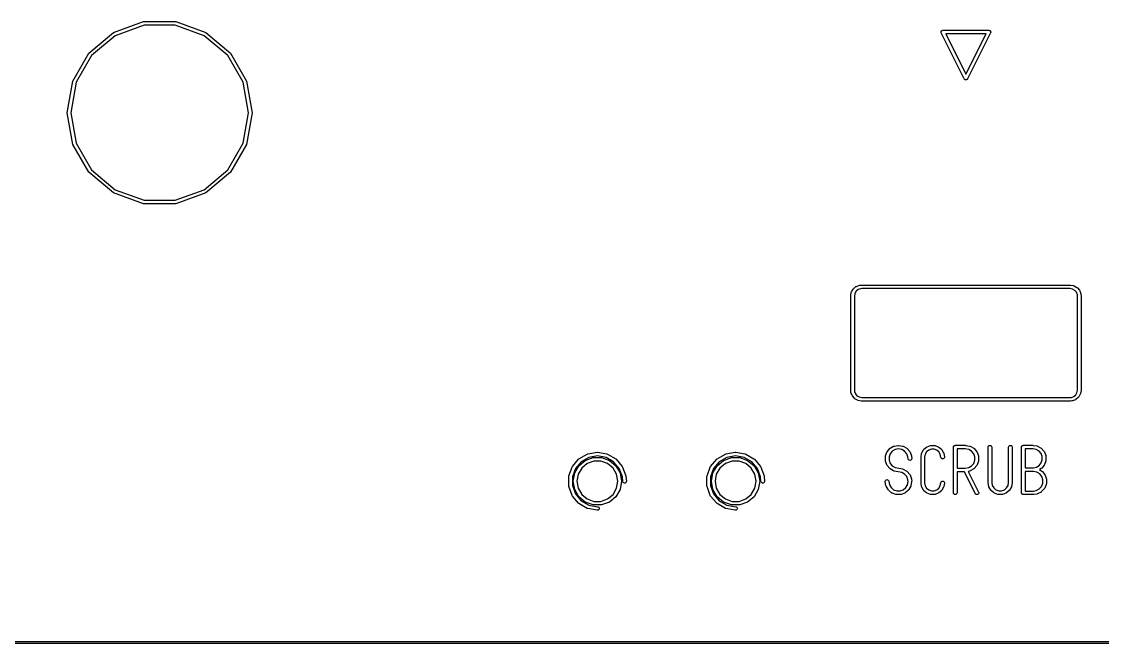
# Model space of a CAD drawing. Extents: x 10 to 493, y -203 to -71.
# Drawn here: x 269.2 to 328.8, y -203.2 to -169 of the extents above; entities that cross this region are included whole.
import ezdxf

# ---------------------------------------------------------------- set-up
doc = ezdxf.new("R2010")
doc.units = 0
doc.header["$MEASUREMENT"] = 0
doc.layers.add('BLACK', color=7, linetype='CONTINUOUS')

msp = doc.modelspace()

# ---------------------------------------------------------------- linework, layer by layer
at = {"layer": 'Black'}
for p, q in [((274.31, -169.573), (275.974, -168.967)), ((276.009, -169.164), (274.41, -169.746)), ((275.974, -168.967), (277.746, -168.967)), ((277.711, -169.164), (276.009, -169.164)), ((279.31, -169.746), (277.711, -169.164)), ((277.746, -168.967), (279.41, -169.573)), ((272.953, -170.712), (274.31, -169.573)), ((274.41, -169.746), (273.106, -170.84)), ((280.614, -170.84), (279.31, -169.746)), ((279.41, -169.573), (280.767, -170.712)), ((319.941, -169.556), (319.942, -169.542)), ((319.942, -169.559), (319.941, -169.556)), ((319.942, -169.528), (319.943, -169.525)), ((319.942, -169.542), (319.942, -169.528)), ((319.942, -169.562), (319.942, -169.559)), ((319.946, -169.576), (319.942, -169.562)), ((319.943, -169.522), (319.948, -169.509)), ((319.943, -169.525), (319.943, -169.522)), ((319.951, -169.59), (319.946, -169.576)), ((319.948, -169.509), (319.953, -169.495)), ((321.221, -172.13), (319.951, -169.59)), ((319.953, -169.495), (319.955, -169.493)), ((319.955, -169.493), (319.957, -169.49)), ((319.957, -169.49), (319.966, -169.479)), ((319.966, -169.479), (319.976, -169.468)), ((319.976, -169.468), (319.978, -169.467)), ((319.978, -169.467), (319.98, -169.465)), ((319.98, -169.465), (319.993, -169.458)), ((319.993, -169.458), (320.006, -169.451)), ((320.006, -169.451), (320.009, -169.451)), ((320.009, -169.451), (320.011, -169.449)), ((320.011, -169.449), (320.026, -169.448)), ((320.026, -169.448), (320.04, -169.445)), ((320.04, -169.445), (322.58, -169.445)), ((320.202, -169.645), (321.31, -171.861)), ((322.418, -169.645), (320.202, -169.645)), ((321.31, -171.861), (322.418, -169.645)), ((322.669, -169.59), (321.399, -172.13)), ((322.58, -169.445), (322.594, -169.448)), ((322.594, -169.448), (322.609, -169.449)), ((322.609, -169.449), (322.611, -169.451)), ((322.611, -169.451), (322.614, -169.451)), ((322.614, -169.451), (322.627, -169.458)), ((322.627, -169.458), (322.64, -169.465)), ((322.64, -169.465), (322.642, -169.467)), ((322.642, -169.467), (322.644, -169.468)), ((322.644, -169.468), (322.654, -169.479)), ((322.654, -169.479), (322.663, -169.49)), ((322.663, -169.49), (322.665, -169.493)), ((322.665, -169.493), (322.667, -169.495)), ((322.667, -169.495), (322.672, -169.509)), ((322.674, -169.576), (322.669, -169.59)), ((322.672, -169.509), (322.677, -169.522)), ((322.678, -169.562), (322.674, -169.576)), ((322.677, -169.522), (322.677, -169.525)), ((322.677, -169.525), (322.678, -169.528)), ((322.678, -169.528), (322.678, -169.542)), ((322.678, -169.542), (322.679, -169.556)), ((322.679, -169.556), (322.678, -169.559)), ((322.678, -169.559), (322.678, -169.562)), ((272.068, -172.246), (272.953, -170.712)), ((273.106, -170.84), (272.256, -172.314)), ((281.464, -172.314), (280.614, -170.84)), ((280.767, -170.712), (281.652, -172.246)), ((321.224, -172.135), (321.221, -172.13)), ((321.227, -172.14), (321.224, -172.135)), ((321.234, -172.148), (321.227, -172.14)), ((321.241, -172.158), (321.234, -172.148)), ((321.246, -172.161), (321.241, -172.158)), ((321.25, -172.165), (321.246, -172.161)), ((321.261, -172.17), (321.25, -172.165)), ((321.27, -172.177), (321.261, -172.17)), ((321.276, -172.178), (321.27, -172.177)), ((321.281, -172.181), (321.276, -172.178)), ((321.293, -172.182), (321.281, -172.181)), ((321.304, -172.185), (321.293, -172.182)), ((321.31, -172.184), (321.304, -172.185)), ((321.316, -172.185), (321.31, -172.184)), ((321.327, -172.182), (321.316, -172.185)), ((321.339, -172.181), (321.327, -172.182)), ((321.344, -172.178), (321.339, -172.181)), ((321.35, -172.177), (321.344, -172.178)), ((321.359, -172.17), (321.35, -172.177)), ((321.37, -172.165), (321.359, -172.17)), ((321.374, -172.161), (321.37, -172.165)), ((321.379, -172.158), (321.374, -172.161)), ((321.386, -172.148), (321.379, -172.158)), ((321.393, -172.14), (321.386, -172.148)), ((321.396, -172.135), (321.393, -172.14)), ((321.399, -172.13), (321.396, -172.135)), ((271.76, -173.99), (272.068, -172.246)), ((272.256, -172.314), (271.96, -173.99)), ((281.76, -173.99), (281.464, -172.314)), ((281.652, -172.246), (281.96, -173.99)), ((272.068, -175.734), (271.76, -173.99)), ((271.96, -173.99), (272.256, -175.666)), ((281.464, -175.666), (281.76, -173.99)), ((281.96, -173.99), (281.652, -175.734)), ((272.953, -177.268), (272.068, -175.734)), ((272.256, -175.666), (273.106, -177.14)), ((280.614, -177.14), (281.464, -175.666)), ((281.652, -175.734), (280.767, -177.268)), ((274.31, -178.407), (272.953, -177.268)), ((273.106, -177.14), (274.41, -178.234)), ((279.31, -178.234), (280.614, -177.14)), ((280.767, -177.268), (279.41, -178.407)), ((275.974, -179.013), (274.31, -178.407)), ((274.41, -178.234), (276.009, -178.816)), ((277.711, -178.816), (279.31, -178.234)), ((279.41, -178.407), (277.746, -179.013)), ((277.746, -179.013), (275.974, -179.013)), ((276.009, -178.816), (277.711, -178.816)), ((315.276, -183.563), (315.439, -183.504)), ((315.439, -183.504), (315.452, -183.501)), ((315.452, -183.501), (315.464, -183.498)), ((315.464, -183.498), (315.551, -183.49)), ((315.551, -183.49), (315.556, -183.491)), ((315.556, -183.491), (315.56, -183.49)), ((315.56, -183.49), (327.06, -183.49)), ((327.06, -183.49), (327.069, -183.492)), ((327.069, -183.492), (327.077, -183.492)), ((327.077, -183.492), (327.248, -183.522)), ((327.248, -183.522), (327.281, -183.534)), ((314.96, -184.09), (314.962, -184.081)), ((314.96, -189.29), (314.96, -184.09)), ((314.962, -184.073), (314.992, -183.902)), ((314.962, -184.081), (314.962, -184.073)), ((314.992, -183.902), (315.004, -183.869)), ((315.004, -183.869), (315.09, -183.719)), ((315.09, -183.719), (315.113, -183.692)), ((315.113, -183.692), (315.246, -183.58)), ((315.186, -183.954), (315.16, -184.099)), ((315.16, -184.099), (315.16, -189.286)), ((315.255, -183.834), (315.186, -183.954)), ((315.246, -183.58), (315.276, -183.563)), ((315.361, -183.745), (315.255, -183.834)), ((315.495, -183.696), (315.361, -183.745)), ((315.564, -183.69), (315.495, -183.696)), ((327.051, -183.69), (315.564, -183.69)), ((327.196, -183.716), (327.051, -183.69)), ((327.316, -183.785), (327.196, -183.716)), ((327.281, -183.534), (327.431, -183.62)), ((327.405, -183.891), (327.316, -183.785)), ((327.454, -184.025), (327.405, -183.891)), ((327.431, -183.62), (327.458, -183.643)), ((327.46, -184.094), (327.454, -184.025)), ((327.458, -183.643), (327.57, -183.776)), ((327.46, -189.281), (327.46, -184.094)), ((327.57, -183.776), (327.587, -183.806)), ((327.587, -183.806), (327.646, -183.969)), ((327.646, -183.969), (327.649, -183.982)), ((327.649, -183.982), (327.652, -183.994)), ((327.652, -183.994), (327.66, -184.081)), ((327.66, -184.081), (327.659, -184.086)), ((327.659, -184.086), (327.66, -184.09)), ((327.66, -184.09), (327.66, -189.29)), ((314.961, -189.294), (314.96, -189.29)), ((314.96, -189.299), (314.961, -189.294)), ((314.968, -189.386), (314.96, -189.299)), ((314.971, -189.398), (314.968, -189.386)), ((314.974, -189.411), (314.971, -189.398)), ((315.033, -189.574), (314.974, -189.411)), ((315.16, -189.286), (315.166, -189.355)), ((315.166, -189.355), (315.215, -189.489)), ((315.215, -189.489), (315.304, -189.595)), ((327.365, -189.546), (327.434, -189.426)), ((327.434, -189.426), (327.46, -189.281)), ((327.628, -189.478), (327.618, -189.506)), ((327.658, -189.307), (327.628, -189.478)), ((327.66, -189.29), (327.658, -189.299)), ((327.658, -189.299), (327.658, -189.307)), ((315.05, -189.604), (315.033, -189.574)), ((315.162, -189.737), (315.05, -189.604)), ((315.189, -189.76), (315.162, -189.737)), ((315.339, -189.846), (315.189, -189.76)), ((315.304, -189.595), (315.424, -189.664)), ((315.372, -189.858), (315.339, -189.846)), ((315.543, -189.888), (315.372, -189.858)), ((315.424, -189.664), (315.569, -189.69)), ((315.551, -189.888), (315.543, -189.888)), ((315.56, -189.89), (315.551, -189.888)), ((327.06, -189.89), (315.56, -189.89)), ((315.569, -189.69), (327.056, -189.69)), ((327.056, -189.69), (327.125, -189.684)), ((327.064, -189.889), (327.06, -189.89)), ((327.069, -189.89), (327.064, -189.889)), ((327.156, -189.882), (327.069, -189.89)), ((327.125, -189.684), (327.259, -189.635)), ((327.168, -189.879), (327.156, -189.882)), ((327.181, -189.876), (327.168, -189.879)), ((327.344, -189.817), (327.181, -189.876)), ((327.259, -189.635), (327.365, -189.546)), ((327.361, -189.807), (327.344, -189.817)), ((327.374, -189.8), (327.361, -189.807)), ((327.507, -189.688), (327.374, -189.8)), ((327.52, -189.673), (327.507, -189.688)), ((327.53, -189.661), (327.52, -189.673)), ((327.616, -189.511), (327.53, -189.661)), ((327.618, -189.506), (327.616, -189.511)), ((317.136, -192.49), (317.326, -192.38)), ((317.326, -192.38), (317.342, -192.374)), ((317.342, -192.374), (317.358, -192.369)), ((317.358, -192.369), (317.573, -192.331)), ((317.573, -192.331), (317.573, -192.331)), ((317.573, -192.331), (317.573, -192.331)), ((317.573, -192.331), (317.574, -192.331)), ((317.574, -192.331), (317.59, -192.331)), ((317.59, -192.331), (317.608, -192.33)), ((317.608, -192.33), (317.823, -192.367)), ((317.823, -192.367), (317.855, -192.379)), ((317.855, -192.379), (318.044, -192.487)), ((318.998, -192.547), (319.144, -192.426)), ((319.144, -192.426), (319.174, -192.408)), ((319.174, -192.408), (319.352, -192.343)), ((319.352, -192.343), (319.386, -192.337)), ((319.386, -192.337), (319.576, -192.337)), ((319.576, -192.337), (319.61, -192.343)), ((319.61, -192.343), (319.788, -192.408)), ((319.788, -192.408), (319.818, -192.426)), ((319.818, -192.426), (319.964, -192.547)), ((320.62, -192.429), (320.622, -192.42)), ((320.62, -194.949), (320.62, -192.429)), ((320.622, -192.412), (320.625, -192.403)), ((320.622, -192.42), (320.622, -192.412)), ((320.625, -192.403), (320.626, -192.395)), ((320.626, -192.395), (320.63, -192.387)), ((320.63, -192.387), (320.633, -192.379)), ((320.633, -192.379), (320.639, -192.372)), ((320.639, -192.372), (320.643, -192.365)), ((320.643, -192.365), (320.65, -192.359)), ((320.65, -192.359), (320.656, -192.352)), ((320.656, -192.352), (320.663, -192.348)), ((320.663, -192.348), (320.67, -192.342)), ((320.67, -192.342), (320.678, -192.339)), ((320.678, -192.339), (320.686, -192.335)), ((320.686, -192.335), (320.694, -192.334)), ((320.694, -192.334), (320.703, -192.331)), ((320.703, -192.331), (320.711, -192.331)), ((320.711, -192.331), (320.72, -192.329)), ((320.72, -192.329), (321.287, -192.329)), ((321.287, -192.329), (321.296, -192.331)), ((321.296, -192.331), (321.304, -192.331)), ((321.304, -192.331), (321.52, -192.369)), ((321.52, -192.369), (321.552, -192.38)), ((321.552, -192.38), (321.742, -192.49)), ((322.531, -192.429), (322.537, -192.395)), ((322.531, -194.382), (322.531, -192.429)), ((322.537, -192.395), (322.554, -192.365)), ((322.554, -192.365), (322.581, -192.342)), ((322.581, -192.342), (322.614, -192.331)), ((322.614, -192.331), (322.648, -192.331)), ((322.648, -192.331), (322.681, -192.342)), ((322.681, -192.342), (322.708, -192.365)), ((322.708, -192.365), (322.725, -192.395)), ((322.725, -192.395), (322.731, -192.429)), ((322.731, -192.429), (322.731, -194.373)), ((323.665, -192.429), (323.671, -192.395)), ((323.665, -194.373), (323.665, -192.429)), ((323.671, -192.395), (323.688, -192.365)), ((323.688, -192.365), (323.715, -192.342)), ((323.715, -192.342), (323.748, -192.331)), ((323.748, -192.331), (323.782, -192.331)), ((323.782, -192.331), (323.815, -192.342)), ((323.815, -192.342), (323.842, -192.365)), ((323.842, -192.365), (323.859, -192.395)), ((323.859, -192.395), (323.865, -192.429)), ((323.865, -192.429), (323.865, -194.382)), ((324.379, -192.429), (324.381, -192.42)), ((324.379, -194.949), (324.379, -192.429)), ((324.381, -192.412), (324.384, -192.403)), ((324.381, -192.42), (324.381, -192.412)), ((324.384, -192.403), (324.385, -192.395)), ((324.385, -192.395), (324.389, -192.387)), ((324.389, -192.387), (324.392, -192.379)), ((324.392, -192.379), (324.398, -192.372)), ((324.398, -192.372), (324.402, -192.365)), ((324.402, -192.365), (324.409, -192.359)), ((324.409, -192.359), (324.415, -192.352)), ((324.415, -192.352), (324.422, -192.348)), ((324.422, -192.348), (324.429, -192.342)), ((324.429, -192.342), (324.437, -192.339)), ((324.437, -192.339), (324.445, -192.335)), ((324.445, -192.335), (324.453, -192.334)), ((324.453, -192.334), (324.462, -192.331)), ((324.462, -192.331), (324.47, -192.331)), ((324.47, -192.331), (324.479, -192.329)), ((324.479, -192.329), (325.004, -192.329)), ((325.004, -192.329), (325.012, -192.33)), ((325.012, -192.33), (325.02, -192.33)), ((325.02, -192.33), (325.233, -192.365)), ((325.233, -192.365), (325.265, -192.377)), ((325.265, -192.377), (325.453, -192.482)), ((299.976, -193.074), (300.427, -192.814)), ((300.512, -192.996), (300.091, -193.239)), ((300.325, -193.159), (300.759, -193.001)), ((300.427, -192.814), (300.46, -192.802)), ((300.427, -192.814), (300.427, -192.814)), ((300.46, -192.802), (300.973, -192.712)), ((300.99, -192.912), (300.512, -192.996)), ((300.759, -193.001), (301.221, -193.001)), ((300.973, -192.712), (301.007, -192.712)), ((301.468, -192.996), (300.99, -192.912)), ((301.007, -192.712), (301.52, -192.802)), ((301.221, -193.001), (301.654, -193.159)), ((301.889, -193.239), (301.468, -192.996)), ((301.52, -192.802), (301.553, -192.814)), ((301.553, -192.814), (302.004, -193.074)), ((307.596, -193.074), (308.047, -192.814)), ((308.132, -192.996), (307.711, -193.239)), ((307.945, -193.159), (308.379, -193.001)), ((308.047, -192.814), (308.08, -192.802)), ((308.047, -192.814), (308.047, -192.814)), ((308.08, -192.802), (308.593, -192.712)), ((308.61, -192.912), (308.132, -192.996)), ((308.379, -193.001), (308.841, -193.001)), ((308.593, -192.712), (308.627, -192.712)), ((309.088, -192.996), (308.61, -192.912)), ((308.627, -192.712), (309.14, -192.802)), ((308.841, -193.001), (309.274, -193.159)), ((309.509, -193.239), (309.088, -192.996)), ((309.14, -192.802), (309.173, -192.814)), ((309.173, -192.814), (309.624, -193.074)), ((316.871, -192.95), (316.877, -192.915)), ((316.871, -193.168), (316.871, -192.95)), ((316.877, -192.915), (316.951, -192.71)), ((316.951, -192.71), (316.969, -192.68)), ((316.969, -192.68), (317.109, -192.512)), ((317.133, -192.795), (317.071, -192.967)), ((317.071, -192.967), (317.071, -193.151)), ((317.109, -192.512), (317.136, -192.49)), ((317.251, -192.654), (317.133, -192.795)), ((317.41, -192.562), (317.251, -192.654)), ((317.591, -192.53), (317.41, -192.562)), ((317.771, -192.561), (317.591, -192.53)), ((317.93, -192.652), (317.771, -192.561)), ((318.048, -192.791), (317.93, -192.652)), ((318.044, -192.487), (318.071, -192.509)), ((318.113, -192.966), (318.048, -192.791)), ((318.071, -192.509), (318.212, -192.675)), ((318.121, -193.068), (318.113, -192.966)), ((318.212, -192.675), (318.229, -192.705)), ((318.229, -192.705), (318.305, -192.909)), ((318.305, -192.909), (318.307, -192.923)), ((318.307, -192.923), (318.311, -192.935)), ((318.311, -192.935), (318.321, -193.05)), ((318.321, -193.05), (318.318, -193.085)), ((318.835, -192.975), (318.837, -192.966)), ((318.835, -194.403), (318.835, -192.975)), ((318.837, -192.958), (318.869, -192.771)), ((318.837, -192.966), (318.837, -192.958)), ((318.869, -192.771), (318.876, -192.752)), ((318.876, -192.752), (318.881, -192.738)), ((318.881, -192.738), (318.976, -192.574)), ((318.976, -192.574), (318.984, -192.564)), ((318.984, -192.564), (318.998, -192.547)), ((319.063, -192.823), (319.035, -192.984)), ((319.035, -192.984), (319.035, -194.394)), ((319.141, -192.689), (319.063, -192.823)), ((319.259, -192.59), (319.141, -192.689)), ((319.404, -192.537), (319.259, -192.59)), ((319.558, -192.537), (319.404, -192.537)), ((319.703, -192.59), (319.558, -192.537)), ((319.821, -192.689), (319.703, -192.59)), ((319.899, -192.823), (319.821, -192.689)), ((319.929, -192.992), (319.899, -192.823)), ((319.94, -193.025), (319.929, -192.992)), ((319.963, -193.052), (319.94, -193.025)), ((319.993, -193.069), (319.963, -193.052)), ((319.964, -192.547), (319.986, -192.574)), ((319.986, -192.574), (320.081, -192.738)), ((320.091, -193.052), (320.061, -193.069)), ((320.081, -192.738), (320.086, -192.752)), ((320.086, -192.752), (320.093, -192.771)), ((320.114, -193.025), (320.091, -193.052)), ((320.093, -192.771), (320.125, -192.958)), ((320.125, -192.992), (320.114, -193.025)), ((320.125, -192.958), (320.125, -192.992)), ((320.82, -192.529), (320.82, -193.589)), ((321.278, -192.529), (320.82, -192.529)), ((321.468, -192.562), (321.278, -192.529)), ((321.627, -192.654), (321.468, -192.562)), ((321.745, -192.795), (321.627, -192.654)), ((321.742, -192.49), (321.769, -192.512)), ((321.807, -192.967), (321.745, -192.795)), ((321.769, -192.512), (321.909, -192.68)), ((321.807, -193.151), (321.807, -192.967)), ((321.909, -192.68), (321.926, -192.708)), ((321.926, -192.708), (321.927, -192.71)), ((321.927, -192.71), (322.001, -192.915)), ((322.001, -192.915), (322.007, -192.95)), ((322.007, -192.95), (322.007, -193.168)), ((324.579, -192.529), (324.579, -193.568)), ((324.996, -192.529), (324.579, -192.529)), ((325.183, -192.56), (324.996, -192.529)), ((325.34, -192.648), (325.183, -192.56)), ((325.457, -192.784), (325.34, -192.648)), ((325.453, -192.482), (325.463, -192.49)), ((325.521, -192.953), (325.457, -192.784)), ((325.463, -192.49), (325.48, -192.504)), ((325.48, -192.504), (325.621, -192.667)), ((325.523, -193.133), (325.521, -192.953)), ((325.621, -192.667), (325.621, -192.667)), ((325.621, -192.667), (325.638, -192.697)), ((325.638, -192.697), (325.714, -192.898)), ((325.714, -192.898), (325.718, -192.915)), ((325.718, -192.915), (325.721, -192.933)), ((325.721, -192.933), (325.723, -193.148)), ((299.419, -194.015), (299.597, -193.526)), ((299.597, -193.526), (299.614, -193.496)), ((299.779, -193.611), (299.613, -194.067)), ((299.614, -193.496), (299.949, -193.097)), ((299.741, -193.855), (299.972, -193.456)), ((300.091, -193.239), (299.779, -193.611)), ((300.125, -193.584), (299.929, -193.924)), ((299.949, -193.097), (299.95, -193.096)), ((299.95, -193.096), (299.976, -193.074)), ((299.972, -193.456), (300.325, -193.159)), ((300.425, -193.332), (300.125, -193.584)), ((300.794, -193.198), (300.425, -193.332)), ((301.186, -193.198), (300.794, -193.198)), ((301.554, -193.332), (301.186, -193.198)), ((301.855, -193.584), (301.554, -193.332)), ((301.654, -193.159), (302.008, -193.456)), ((302.051, -193.924), (301.855, -193.584)), ((302.201, -193.611), (301.889, -193.239)), ((302.004, -193.074), (302.03, -193.096)), ((302.008, -193.456), (302.239, -193.855)), ((302.03, -193.096), (302.031, -193.097)), ((302.031, -193.097), (302.366, -193.496)), ((302.369, -194.071), (302.201, -193.611)), ((302.366, -193.496), (302.383, -193.526)), ((302.383, -193.526), (302.561, -194.015)), ((307.039, -194.015), (307.217, -193.526)), ((307.217, -193.526), (307.234, -193.496)), ((307.399, -193.611), (307.233, -194.067)), ((307.234, -193.496), (307.569, -193.097)), ((307.361, -193.855), (307.592, -193.456)), ((307.711, -193.239), (307.399, -193.611)), ((307.745, -193.584), (307.549, -193.924)), ((307.569, -193.097), (307.57, -193.096)), ((307.57, -193.096), (307.596, -193.074)), ((307.592, -193.456), (307.945, -193.159)), ((308.046, -193.332), (307.745, -193.584)), ((308.414, -193.198), (308.046, -193.332)), ((308.806, -193.198), (308.414, -193.198)), ((309.174, -193.332), (308.806, -193.198)), ((309.475, -193.584), (309.174, -193.332)), ((309.274, -193.159), (309.628, -193.456)), ((309.671, -193.924), (309.475, -193.584)), ((309.821, -193.611), (309.509, -193.239)), ((309.624, -193.074), (309.65, -193.096)), ((309.628, -193.456), (309.859, -193.855)), ((309.65, -193.096), (309.651, -193.097)), ((309.651, -193.097), (309.986, -193.496)), ((309.989, -194.071), (309.821, -193.611)), ((309.986, -193.496), (310.003, -193.526)), ((310.003, -193.526), (310.181, -194.015)), ((316.877, -193.203), (316.871, -193.168)), ((316.951, -193.408), (316.877, -193.203)), ((316.969, -193.438), (316.951, -193.408)), ((317.109, -193.606), (316.969, -193.438)), ((317.071, -193.151), (317.133, -193.323)), ((317.136, -193.628), (317.109, -193.606)), ((317.133, -193.323), (317.251, -193.464)), ((317.326, -193.738), (317.136, -193.628)), ((317.251, -193.464), (317.41, -193.556)), ((317.41, -193.556), (317.608, -193.59)), ((317.608, -193.59), (317.608, -193.59)), ((317.608, -193.59), (317.823, -193.627)), ((317.823, -193.627), (317.855, -193.639)), ((317.855, -193.639), (318.044, -193.747)), ((318.13, -193.101), (318.121, -193.068)), ((318.15, -193.13), (318.13, -193.101)), ((318.179, -193.15), (318.15, -193.13)), ((318.212, -193.159), (318.179, -193.15)), ((318.247, -193.156), (318.212, -193.159)), ((318.278, -193.141), (318.247, -193.156)), ((318.303, -193.116), (318.278, -193.141)), ((318.318, -193.085), (318.303, -193.116)), ((320.027, -193.075), (319.993, -193.069)), ((320.061, -193.069), (320.027, -193.075)), ((320.82, -193.589), (321.278, -193.589)), ((321.278, -193.589), (321.468, -193.556)), ((321.468, -193.556), (321.627, -193.464)), ((321.742, -193.628), (321.552, -193.738)), ((321.627, -193.464), (321.745, -193.323)), ((321.769, -193.606), (321.742, -193.628)), ((321.745, -193.323), (321.807, -193.151)), ((321.909, -193.438), (321.769, -193.606)), ((321.927, -193.408), (321.909, -193.438)), ((322.001, -193.203), (321.927, -193.408)), ((322.007, -193.168), (322.001, -193.203)), ((324.579, -193.568), (325.036, -193.568)), ((325.036, -193.568), (325.194, -193.534)), ((325.194, -193.534), (325.35, -193.442)), ((325.35, -193.442), (325.464, -193.303)), ((325.467, -193.605), (325.369, -193.663)), ((325.464, -193.303), (325.523, -193.133)), ((325.493, -193.582), (325.467, -193.605)), ((325.63, -193.416), (325.493, -193.582)), ((325.645, -193.388), (325.63, -193.416)), ((325.647, -193.385), (325.645, -193.388)), ((325.718, -193.182), (325.647, -193.385)), ((325.723, -193.148), (325.718, -193.182)), ((299.413, -194.05), (299.419, -194.015)), ((299.413, -194.57), (299.413, -194.05)), ((299.613, -194.067), (299.613, -194.553)), ((299.661, -194.31), (299.741, -193.855)), ((299.929, -193.924), (299.861, -194.31)), ((302.119, -194.31), (302.051, -193.924)), ((302.239, -193.855), (302.319, -194.31)), ((302.39, -194.319), (302.369, -194.071)), ((302.561, -194.015), (302.563, -194.028)), ((302.563, -194.028), (302.567, -194.041)), ((302.567, -194.041), (302.59, -194.301)), ((307.033, -194.05), (307.039, -194.015)), ((307.033, -194.57), (307.033, -194.05)), ((307.233, -194.067), (307.233, -194.553)), ((307.281, -194.31), (307.361, -193.855)), ((307.549, -193.924), (307.481, -194.31)), ((309.739, -194.31), (309.671, -193.924)), ((309.859, -193.855), (309.939, -194.31)), ((310.01, -194.319), (309.989, -194.071)), ((310.181, -194.015), (310.183, -194.028)), ((310.183, -194.028), (310.187, -194.041)), ((310.187, -194.041), (310.21, -194.301)), ((316.874, -194.269), (316.897, -194.242)), ((316.897, -194.242), (316.927, -194.225)), ((316.927, -194.225), (316.961, -194.219)), ((316.961, -194.219), (316.995, -194.225)), ((316.995, -194.225), (317.025, -194.242)), ((317.025, -194.242), (317.048, -194.269)), ((317.342, -193.744), (317.326, -193.738)), ((317.358, -193.749), (317.342, -193.744)), ((317.574, -193.787), (317.358, -193.749)), ((317.574, -193.788), (317.574, -193.787)), ((317.574, -193.787), (317.574, -193.787)), ((317.771, -193.821), (317.574, -193.788)), ((317.93, -193.912), (317.771, -193.821)), ((318.048, -194.051), (317.93, -193.912)), ((318.044, -193.747), (318.071, -193.769)), ((318.113, -194.226), (318.048, -194.051)), ((318.071, -193.769), (318.212, -193.935)), ((318.12, -194.315), (318.113, -194.226)), ((318.212, -193.935), (318.229, -193.965)), ((318.229, -193.965), (318.305, -194.169)), ((318.305, -194.169), (318.307, -194.183)), ((318.307, -194.183), (318.311, -194.195)), ((318.311, -194.195), (318.321, -194.31)), ((321.225, -193.789), (320.82, -193.789)), ((320.82, -193.789), (320.82, -194.949)), ((321.828, -194.994), (321.225, -193.789)), ((321.52, -193.749), (321.436, -193.764)), ((321.436, -193.764), (322.006, -194.904)), ((321.552, -193.738), (321.52, -193.749)), ((324.579, -193.768), (324.579, -194.849)), ((325.035, -193.768), (324.579, -193.768)), ((325.225, -193.809), (325.035, -193.768)), ((325.383, -193.909), (325.225, -193.809)), ((325.369, -193.663), (325.505, -193.75)), ((325.498, -194.057), (325.383, -193.909)), ((325.555, -194.236), (325.498, -194.057)), ((325.505, -193.75), (325.531, -193.773)), ((325.531, -193.773), (325.667, -193.949)), ((325.548, -194.423), (325.555, -194.236)), ((325.667, -193.949), (325.683, -193.98)), ((325.683, -193.98), (325.751, -194.192)), ((325.756, -194.226), (325.747, -194.449)), ((325.751, -194.192), (325.755, -194.218)), ((325.755, -194.218), (325.756, -194.226)), ((299.419, -194.605), (299.413, -194.57)), ((299.597, -195.094), (299.419, -194.605)), ((299.613, -194.553), (299.779, -195.009)), ((299.741, -194.765), (299.661, -194.31)), ((299.972, -195.164), (299.741, -194.765)), ((299.861, -194.31), (299.929, -194.696)), ((299.929, -194.696), (300.125, -195.036)), ((301.855, -195.036), (302.051, -194.696)), ((302.239, -194.765), (302.008, -195.164)), ((302.051, -194.696), (302.119, -194.31)), ((302.319, -194.31), (302.239, -194.765)), ((302.399, -194.352), (302.39, -194.319)), ((302.419, -194.381), (302.399, -194.352)), ((302.448, -194.401), (302.419, -194.381)), ((302.481, -194.41), (302.448, -194.401)), ((302.516, -194.407), (302.481, -194.41)), ((302.547, -194.392), (302.516, -194.407)), ((302.572, -194.367), (302.547, -194.392)), ((302.587, -194.336), (302.572, -194.367)), ((302.59, -194.301), (302.587, -194.336)), ((307.039, -194.605), (307.033, -194.57)), ((307.217, -195.094), (307.039, -194.605)), ((307.233, -194.553), (307.399, -195.009)), ((307.361, -194.765), (307.281, -194.31)), ((307.592, -195.164), (307.361, -194.765)), ((307.481, -194.31), (307.549, -194.696)), ((307.549, -194.696), (307.745, -195.036)), ((309.475, -195.036), (309.671, -194.696)), ((309.859, -194.765), (309.628, -195.164)), ((309.671, -194.696), (309.739, -194.31)), ((309.939, -194.31), (309.859, -194.765)), ((310.019, -194.352), (310.01, -194.319)), ((310.039, -194.381), (310.019, -194.352)), ((310.068, -194.401), (310.039, -194.381)), ((310.101, -194.41), (310.068, -194.401)), ((310.136, -194.407), (310.101, -194.41)), ((310.167, -194.392), (310.136, -194.407)), ((310.192, -194.367), (310.167, -194.392)), ((310.207, -194.336), (310.192, -194.367)), ((310.21, -194.301), (310.207, -194.336)), ((316.863, -194.302), (316.874, -194.269)), ((316.863, -194.336), (316.863, -194.302)), ((316.901, -194.552), (316.863, -194.336)), ((316.912, -194.584), (316.901, -194.552)), ((317.022, -194.774), (316.912, -194.584)), ((317.043, -194.799), (317.022, -194.774)), ((317.044, -194.801), (317.043, -194.799)), ((317.212, -194.941), (317.044, -194.801)), ((317.048, -194.269), (317.059, -194.302)), ((317.059, -194.302), (317.094, -194.5)), ((317.094, -194.5), (317.186, -194.659)), ((317.186, -194.659), (317.327, -194.777)), ((317.327, -194.777), (317.499, -194.839)), ((317.499, -194.839), (317.683, -194.839)), ((317.683, -194.839), (317.855, -194.777)), ((317.855, -194.777), (317.996, -194.659)), ((318.138, -194.801), (317.97, -194.941)), ((317.996, -194.659), (318.088, -194.5)), ((318.088, -194.5), (318.12, -194.315)), ((318.16, -194.774), (318.138, -194.801)), ((318.27, -194.584), (318.16, -194.774)), ((318.276, -194.566), (318.27, -194.584)), ((318.281, -194.552), (318.276, -194.566)), ((318.319, -194.336), (318.281, -194.552)), ((318.321, -194.31), (318.319, -194.323)), ((318.319, -194.323), (318.319, -194.336)), ((318.837, -194.412), (318.835, -194.403)), ((318.837, -194.42), (318.837, -194.412)), ((318.869, -194.607), (318.837, -194.42)), ((318.881, -194.64), (318.869, -194.607)), ((318.976, -194.804), (318.881, -194.64)), ((318.998, -194.831), (318.976, -194.804)), ((319.144, -194.952), (318.998, -194.831)), ((319.035, -194.394), (319.063, -194.555)), ((319.063, -194.555), (319.141, -194.689)), ((319.141, -194.689), (319.259, -194.788)), ((319.259, -194.788), (319.404, -194.841)), ((319.404, -194.841), (319.558, -194.841)), ((319.558, -194.841), (319.703, -194.788)), ((319.703, -194.788), (319.821, -194.689)), ((319.964, -194.831), (319.818, -194.952)), ((319.821, -194.689), (319.899, -194.555)), ((319.899, -194.555), (319.929, -194.386)), ((319.929, -194.386), (319.94, -194.353)), ((319.94, -194.353), (319.963, -194.326)), ((319.963, -194.326), (319.993, -194.309)), ((319.967, -194.826), (319.964, -194.831)), ((319.986, -194.804), (319.967, -194.826)), ((320.081, -194.64), (319.986, -194.804)), ((319.993, -194.309), (320.027, -194.303)), ((320.027, -194.303), (320.061, -194.309)), ((320.061, -194.309), (320.091, -194.326)), ((320.093, -194.607), (320.081, -194.64)), ((320.091, -194.326), (320.114, -194.353)), ((320.125, -194.42), (320.093, -194.607)), ((320.114, -194.353), (320.125, -194.386)), ((320.125, -194.386), (320.125, -194.42)), ((322.533, -194.391), (322.531, -194.382)), ((322.533, -194.399), (322.533, -194.391)), ((322.567, -194.593), (322.533, -194.399)), ((322.579, -194.626), (322.567, -194.593)), ((322.677, -194.796), (322.579, -194.626)), ((322.689, -194.811), (322.677, -194.796)), ((322.699, -194.823), (322.689, -194.811)), ((322.85, -194.95), (322.699, -194.823)), ((322.731, -194.373), (322.761, -194.541)), ((322.761, -194.541), (322.841, -194.681)), ((322.841, -194.681), (322.965, -194.785)), ((322.965, -194.785), (323.117, -194.84)), ((323.117, -194.84), (323.279, -194.84)), ((323.279, -194.84), (323.431, -194.785)), ((323.431, -194.785), (323.555, -194.681)), ((323.697, -194.823), (323.546, -194.95)), ((323.555, -194.681), (323.635, -194.541)), ((323.635, -194.541), (323.665, -194.373)), ((323.699, -194.821), (323.697, -194.823)), ((323.719, -194.796), (323.699, -194.821)), ((323.817, -194.626), (323.719, -194.796)), ((323.829, -194.593), (323.817, -194.626)), ((323.863, -194.399), (323.829, -194.593)), ((323.865, -194.382), (323.863, -194.391)), ((323.863, -194.391), (323.863, -194.399)), ((324.579, -194.849), (325.037, -194.849)), ((325.037, -194.849), (325.183, -194.823)), ((325.183, -194.823), (325.351, -194.735)), ((325.351, -194.735), (325.477, -194.596)), ((325.477, -194.596), (325.548, -194.423)), ((325.637, -194.718), (325.487, -194.883)), ((325.655, -194.689), (325.637, -194.718)), ((325.74, -194.483), (325.655, -194.689)), ((325.747, -194.449), (325.74, -194.483)), ((299.614, -195.124), (299.597, -195.094)), ((299.949, -195.523), (299.614, -195.124)), ((299.779, -195.009), (300.091, -195.381)), ((300.325, -195.461), (299.972, -195.164)), ((300.091, -195.381), (300.512, -195.624)), ((300.125, -195.036), (300.425, -195.288)), ((300.425, -195.288), (300.794, -195.422)), ((300.794, -195.422), (301.186, -195.422)), ((301.186, -195.422), (301.554, -195.288)), ((301.554, -195.288), (301.855, -195.036)), ((302.008, -195.164), (301.654, -195.461)), ((307.234, -195.124), (307.217, -195.094)), ((307.569, -195.523), (307.234, -195.124)), ((307.399, -195.009), (307.711, -195.381)), ((307.945, -195.461), (307.592, -195.164)), ((307.711, -195.381), (308.132, -195.624)), ((307.745, -195.036), (308.046, -195.288)), ((308.046, -195.288), (308.414, -195.422)), ((308.414, -195.422), (308.806, -195.422)), ((308.806, -195.422), (309.174, -195.288)), ((309.174, -195.288), (309.475, -195.036)), ((309.628, -195.164), (309.274, -195.461)), ((317.24, -194.958), (317.212, -194.941)), ((317.242, -194.959), (317.24, -194.958)), ((317.447, -195.033), (317.242, -194.959)), ((317.482, -195.039), (317.447, -195.033)), ((317.7, -195.039), (317.482, -195.039)), ((317.735, -195.033), (317.7, -195.039)), ((317.94, -194.959), (317.735, -195.033)), ((317.97, -194.941), (317.94, -194.959)), ((319.169, -194.967), (319.144, -194.952)), ((319.174, -194.97), (319.169, -194.967)), ((319.352, -195.035), (319.174, -194.97)), ((319.386, -195.041), (319.352, -195.035)), ((319.576, -195.041), (319.386, -195.041)), ((319.61, -195.035), (319.576, -195.041)), ((319.788, -194.97), (319.61, -195.035)), ((319.818, -194.952), (319.788, -194.97)), ((320.626, -194.983), (320.62, -194.949)), ((320.643, -195.013), (320.626, -194.983)), ((320.67, -195.036), (320.643, -195.013)), ((320.703, -195.047), (320.67, -195.036)), ((320.737, -195.047), (320.703, -195.047)), ((320.77, -195.036), (320.737, -195.047)), ((320.797, -195.013), (320.77, -195.036)), ((320.814, -194.983), (320.797, -195.013)), ((320.82, -194.949), (320.814, -194.983)), ((321.848, -195.022), (321.828, -194.994)), ((321.877, -195.041), (321.848, -195.022)), ((321.911, -195.049), (321.877, -195.041)), ((321.946, -195.045), (321.911, -195.049)), ((321.977, -195.029), (321.946, -195.045)), ((322, -195.004), (321.977, -195.029)), ((322.014, -194.972), (322, -195.004)), ((322.006, -194.904), (322.016, -194.938)), ((322.016, -194.938), (322.014, -194.972)), ((322.88, -194.967), (322.85, -194.95)), ((323.065, -195.034), (322.88, -194.967)), ((323.1, -195.04), (323.065, -195.034)), ((323.296, -195.04), (323.1, -195.04)), ((323.331, -195.034), (323.296, -195.04)), ((323.516, -194.967), (323.331, -195.034)), ((323.527, -194.961), (323.516, -194.967)), ((323.546, -194.95), (323.527, -194.961)), ((324.381, -194.958), (324.379, -194.949)), ((324.381, -194.966), (324.381, -194.958)), ((324.384, -194.975), (324.381, -194.966)), ((324.385, -194.983), (324.384, -194.975)), ((324.389, -194.991), (324.385, -194.983)), ((324.392, -194.999), (324.389, -194.991)), ((324.398, -195.006), (324.392, -194.999)), ((324.402, -195.013), (324.398, -195.006)), ((324.409, -195.019), (324.402, -195.013)), ((324.415, -195.026), (324.409, -195.019)), ((324.422, -195.03), (324.415, -195.026)), ((324.429, -195.036), (324.422, -195.03)), ((324.437, -195.039), (324.429, -195.036)), ((324.445, -195.043), (324.437, -195.039)), ((324.453, -195.044), (324.445, -195.043)), ((324.462, -195.047), (324.453, -195.044)), ((324.47, -195.047), (324.462, -195.047)), ((324.479, -195.049), (324.47, -195.047)), ((325.046, -195.049), (324.479, -195.049)), ((325.055, -195.047), (325.046, -195.049)), ((325.063, -195.047), (325.055, -195.047)), ((325.233, -195.018), (325.063, -195.047)), ((325.248, -195.012), (325.233, -195.018)), ((325.263, -195.008), (325.248, -195.012)), ((325.46, -194.904), (325.263, -195.008)), ((325.465, -194.9), (325.46, -194.904)), ((325.487, -194.883), (325.465, -194.9)), ((299.976, -195.546), (299.949, -195.523)), ((300.427, -195.806), (299.976, -195.546)), ((300.759, -195.619), (300.325, -195.461)), ((300.46, -195.818), (300.427, -195.806)), ((300.973, -195.908), (300.46, -195.818)), ((300.512, -195.624), (301.007, -195.712)), ((301.221, -195.619), (300.759, -195.619)), ((301.007, -195.908), (300.973, -195.908)), ((301.007, -195.712), (301.04, -195.723)), ((301.04, -195.897), (301.007, -195.908)), ((301.04, -195.723), (301.067, -195.746)), ((301.067, -195.874), (301.04, -195.897)), ((301.067, -195.746), (301.084, -195.776)), ((301.084, -195.844), (301.067, -195.874)), ((301.084, -195.776), (301.09, -195.81)), ((301.09, -195.81), (301.084, -195.844)), ((301.654, -195.461), (301.221, -195.619)), ((307.596, -195.546), (307.569, -195.523)), ((308.047, -195.806), (307.596, -195.546)), ((308.379, -195.619), (307.945, -195.461)), ((308.08, -195.818), (308.047, -195.806)), ((308.593, -195.908), (308.08, -195.818)), ((308.132, -195.624), (308.627, -195.712)), ((308.841, -195.619), (308.379, -195.619)), ((308.627, -195.908), (308.593, -195.908)), ((308.627, -195.712), (308.66, -195.723)), ((308.66, -195.897), (308.627, -195.908)), ((308.66, -195.723), (308.687, -195.746)), ((308.687, -195.874), (308.66, -195.897)), ((308.687, -195.746), (308.704, -195.776)), ((308.704, -195.844), (308.687, -195.874)), ((308.704, -195.776), (308.71, -195.81)), ((308.71, -195.81), (308.704, -195.844)), ((309.274, -195.461), (308.841, -195.619)), ((10.21, -203.15), (492.71, -203.15)), ((492.76, -203.25), (10.16, -203.25))]:
    msp.add_line(p, q, dxfattribs=at)

doc.saveas('drawing.dxf')
